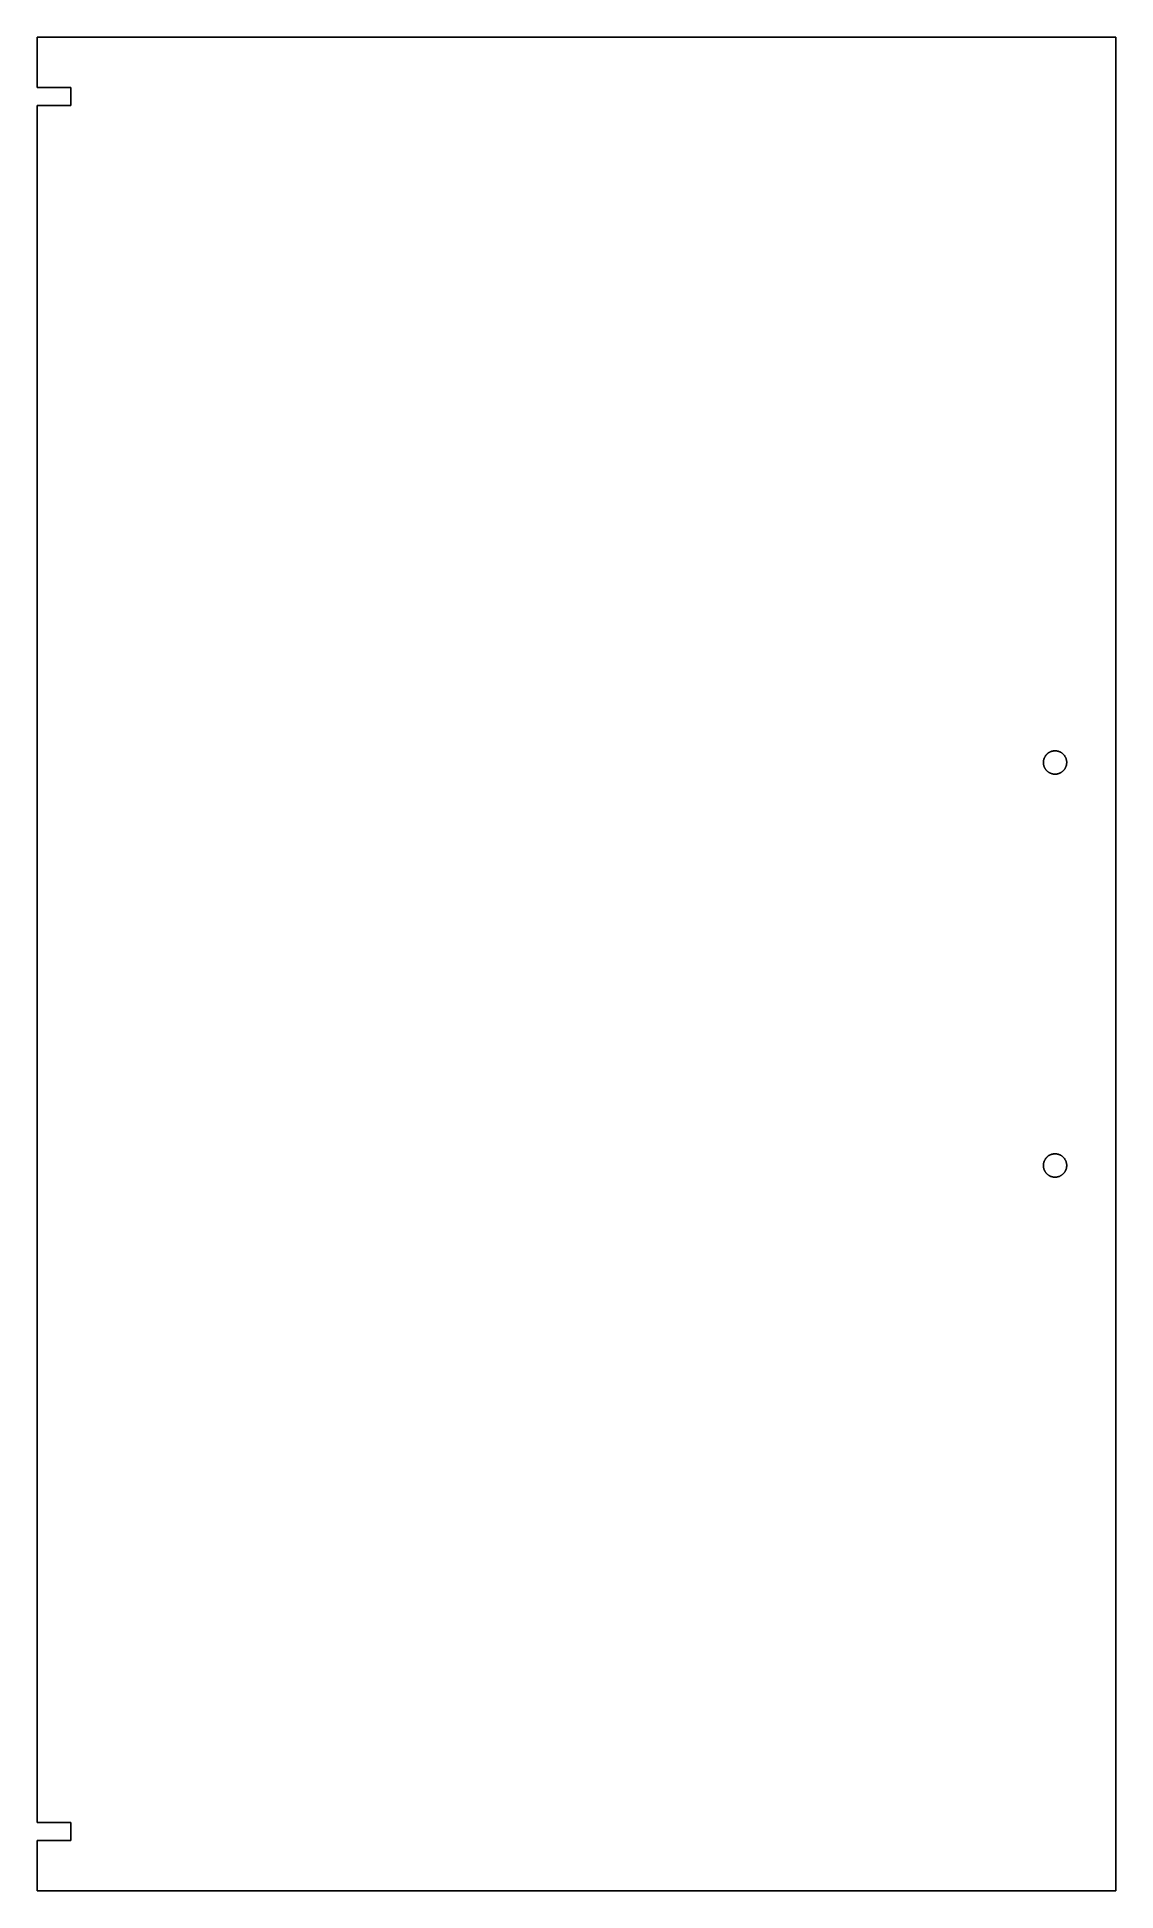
# Model space of a CAD drawing. Extents: x 0 to 254, y 437 to 874.
import ezdxf

# ---------------------------------------------------------------- set-up
doc = ezdxf.new("R2010")
doc.units = 0

msp = doc.modelspace()

# ---------------------------------------------------------------- linework, layer by layer
at = {"layer": 'Layer 1'}
for p, q in [((254.3, 874), (0, 874)), ((0, 874), (0, 862.1)), ((254.3, 437), (254.3, 874)), ((0, 862.1), (7.995, 862.1)), ((7.995, 862.1), (7.995, 857.9)), ((7.995, 857.9), (0, 857.9)), ((0, 857.9), (0.002, 655.547)), ((237.249, 703.521), (237.27, 703.619)), ((237.27, 703.619), (237.294, 703.716)), ((237.294, 703.716), (237.313, 703.781)), ((237.313, 703.781), (237.322, 703.812)), ((237.322, 703.812), (237.353, 703.907)), ((237.353, 703.907), (237.388, 704)), ((237.388, 704), (237.426, 704.093)), ((237.426, 704.093), (237.429, 704.1)), ((237.429, 704.1), (237.467, 704.184)), ((237.467, 704.184), (237.512, 704.273)), ((237.512, 704.273), (237.56, 704.361)), ((237.56, 704.361), (237.611, 704.447)), ((237.611, 704.447), (237.665, 704.531)), ((237.665, 704.531), (237.722, 704.613)), ((237.722, 704.613), (237.782, 704.693)), ((237.782, 704.693), (237.833, 704.755)), ((237.833, 704.755), (237.845, 704.77)), ((237.845, 704.77), (237.91, 704.845)), ((237.91, 704.845), (237.979, 704.918)), ((237.979, 704.918), (238.05, 704.988)), ((238.05, 704.988), (238.123, 705.056)), ((238.123, 705.056), (238.199, 705.121)), ((238.199, 705.121), (238.277, 705.183)), ((238.277, 705.183), (238.328, 705.221)), ((238.328, 705.221), (238.358, 705.243)), ((238.358, 705.243), (238.44, 705.299)), ((238.44, 705.299), (238.525, 705.352)), ((238.525, 705.352), (238.598, 705.395)), ((238.598, 705.395), (238.611, 705.402)), ((238.611, 705.402), (238.699, 705.45)), ((238.699, 705.45), (238.789, 705.493)), ((238.789, 705.493), (238.88, 705.534)), ((238.88, 705.534), (238.973, 705.571)), ((238.973, 705.571), (239.067, 705.605)), ((239.067, 705.605), (239.162, 705.635)), ((239.162, 705.635), (239.258, 705.662)), ((239.258, 705.662), (239.356, 705.685)), ((239.356, 705.685), (239.453, 705.705)), ((239.453, 705.705), (239.552, 705.722)), ((239.552, 705.722), (239.651, 705.734)), ((239.651, 705.734), (239.751, 705.743)), ((239.751, 705.743), (239.791, 705.745)), ((239.791, 705.745), (239.85, 705.749)), ((239.85, 705.749), (239.95, 705.75)), ((239.95, 705.75), (240.05, 705.749)), ((240.05, 705.749), (240.15, 705.743)), ((240.15, 705.743), (240.249, 705.734)), ((240.249, 705.734), (240.349, 705.721)), ((240.349, 705.721), (240.447, 705.705)), ((240.447, 705.705), (240.545, 705.685)), ((240.545, 705.685), (240.642, 705.662)), ((240.642, 705.662), (240.738, 705.635)), ((240.738, 705.635), (240.789, 705.619)), ((240.789, 705.619), (240.833, 705.605)), ((240.833, 705.605), (240.927, 705.571)), ((240.927, 705.571), (241.02, 705.534)), ((241.02, 705.534), (241.111, 705.493)), ((241.111, 705.493), (241.201, 705.449)), ((241.201, 705.449), (241.227, 705.435)), ((241.227, 705.435), (241.289, 705.402)), ((241.289, 705.402), (241.375, 705.352)), ((241.375, 705.352), (241.46, 705.299)), ((241.46, 705.299), (241.491, 705.277)), ((241.491, 705.277), (241.543, 705.242)), ((241.543, 705.242), (241.623, 705.183)), ((241.623, 705.183), (241.701, 705.121)), ((241.701, 705.121), (241.777, 705.056)), ((241.777, 705.056), (241.85, 704.989)), ((241.85, 704.989), (241.921, 704.918)), ((241.921, 704.918), (241.963, 704.873)), ((241.963, 704.873), (241.99, 704.845)), ((241.99, 704.845), (242.055, 704.77)), ((242.055, 704.77), (242.118, 704.692)), ((242.118, 704.692), (242.178, 704.613)), ((242.178, 704.613), (242.235, 704.531)), ((242.235, 704.531), (242.289, 704.447)), ((242.289, 704.447), (242.34, 704.361)), ((242.34, 704.361), (242.356, 704.331)), ((242.356, 704.331), (242.388, 704.273)), ((242.388, 704.273), (242.411, 704.227)), ((242.411, 704.227), (242.433, 704.183)), ((242.433, 704.183), (242.474, 704.093)), ((242.474, 704.093), (242.512, 704)), ((242.512, 704), (242.547, 703.907)), ((242.547, 703.907), (242.578, 703.812)), ((242.578, 703.812), (242.606, 703.716)), ((242.606, 703.716), (242.63, 703.619)), ((242.63, 703.619), (242.64, 703.571)), ((242.64, 703.571), (242.651, 703.521)), ((237.2, 703.025), (237.202, 703.125)), ((237.201, 702.925), (237.2, 703.025)), ((237.202, 702.889), (237.201, 702.925)), ((237.202, 703.125), (237.209, 703.225)), ((237.205, 702.825), (237.202, 702.889)), ((237.211, 702.756), (237.205, 702.825)), ((237.209, 703.225), (237.219, 703.324)), ((237.213, 702.726), (237.211, 702.756)), ((237.225, 702.627), (237.213, 702.726)), ((237.219, 703.326), (237.232, 703.423)), ((237.219, 703.324), (237.219, 703.326)), ((237.24, 702.528), (237.225, 702.627)), ((237.232, 703.423), (237.249, 703.521)), ((237.254, 702.457), (237.24, 702.528)), ((237.259, 702.43), (237.254, 702.457)), ((237.28, 702.34), (237.259, 702.43)), ((237.282, 702.333), (237.28, 702.34)), ((237.306, 702.242), (237.282, 702.333)), ((237.308, 702.236), (237.306, 702.242)), ((237.337, 702.141), (237.308, 702.236)), ((237.37, 702.046), (237.337, 702.141)), ((237.406, 701.954), (237.37, 702.046)), ((237.446, 701.861), (237.406, 701.954)), ((237.489, 701.771), (237.446, 701.861)), ((237.535, 701.683), (237.489, 701.771)), ((237.585, 701.596), (237.535, 701.683)), ((237.637, 701.511), (237.585, 701.596)), ((237.693, 701.428), (237.637, 701.511)), ((237.751, 701.347), (237.693, 701.428)), ((237.813, 701.268), (237.751, 701.347)), ((237.877, 701.192), (237.813, 701.268)), ((237.944, 701.118), (237.877, 701.192)), ((237.99, 701.071), (237.944, 701.118)), ((238.014, 701.046), (237.99, 701.071)), ((238.086, 700.977), (238.014, 701.046)), ((238.161, 700.911), (238.086, 700.977)), ((238.238, 700.847), (238.161, 700.911)), ((238.317, 700.787), (238.238, 700.847)), ((238.399, 700.729), (238.317, 700.787)), ((238.408, 700.723), (238.399, 700.729)), ((238.482, 700.674), (238.408, 700.723)), ((238.568, 700.622), (238.482, 700.674)), ((238.655, 700.574), (238.568, 700.622)), ((238.743, 700.528), (238.655, 700.574)), ((238.834, 700.486), (238.743, 700.528)), ((238.926, 700.447), (238.834, 700.486)), ((239.02, 700.412), (238.926, 700.447)), ((239.114, 700.38), (239.02, 700.412)), ((239.177, 700.361), (239.114, 700.38)), ((239.21, 700.351), (239.177, 700.361)), ((239.306, 700.326), (239.21, 700.351)), ((239.404, 700.304), (239.306, 700.326)), ((239.502, 700.286), (239.404, 700.304)), ((239.601, 700.272), (239.502, 700.286)), ((239.701, 700.261), (239.601, 700.272)), ((239.8, 700.254), (239.701, 700.261)), ((239.9, 700.25), (239.8, 700.254)), ((240, 700.25), (239.9, 700.25)), ((240.099, 700.254), (240, 700.25)), ((240.186, 700.26), (240.099, 700.254)), ((240.199, 700.261), (240.186, 700.26)), ((240.299, 700.272), (240.199, 700.261)), ((240.398, 700.286), (240.299, 700.272)), ((240.496, 700.304), (240.398, 700.286)), ((240.593, 700.326), (240.496, 700.304)), ((240.69, 700.351), (240.593, 700.326)), ((240.786, 700.38), (240.69, 700.351)), ((240.88, 700.412), (240.786, 700.38)), ((240.971, 700.446), (240.88, 700.412)), ((240.973, 700.447), (240.971, 700.446)), ((241.066, 700.486), (240.973, 700.447)), ((241.156, 700.528), (241.066, 700.486)), ((241.209, 700.555), (241.156, 700.528)), ((241.245, 700.573), (241.209, 700.555)), ((241.293, 700.6), (241.245, 700.573)), ((241.332, 700.622), (241.293, 700.6)), ((241.418, 700.674), (241.332, 700.622)), ((241.501, 700.729), (241.418, 700.674)), ((241.583, 700.787), (241.501, 700.729)), ((241.662, 700.847), (241.583, 700.787)), ((241.739, 700.911), (241.662, 700.847)), ((241.814, 700.977), (241.739, 700.911)), ((241.886, 701.046), (241.814, 700.977)), ((241.956, 701.118), (241.886, 701.046)), ((242.022, 701.192), (241.956, 701.118)), ((242.087, 701.268), (242.022, 701.192)), ((242.14, 701.336), (242.087, 701.268)), ((242.148, 701.347), (242.14, 701.336)), ((242.207, 701.428), (242.148, 701.347)), ((242.262, 701.511), (242.207, 701.428)), ((242.315, 701.596), (242.262, 701.511)), ((242.345, 701.648), (242.315, 701.596)), ((242.364, 701.683), (242.345, 701.648)), ((242.411, 701.771), (242.364, 701.683)), ((242.454, 701.861), (242.411, 701.771)), ((242.494, 701.953), (242.454, 701.861)), ((242.53, 702.046), (242.494, 701.953)), ((242.563, 702.14), (242.53, 702.046)), ((242.592, 702.236), (242.563, 702.14)), ((242.618, 702.332), (242.592, 702.236)), ((242.641, 702.43), (242.618, 702.332)), ((242.66, 702.528), (242.641, 702.43)), ((242.651, 703.521), (242.657, 703.483)), ((242.657, 703.483), (242.668, 703.423)), ((242.675, 702.626), (242.66, 702.528)), ((242.668, 703.423), (242.681, 703.324)), ((242.687, 702.726), (242.675, 702.626)), ((242.681, 703.324), (242.691, 703.224)), ((242.695, 702.825), (242.687, 702.726)), ((242.691, 703.224), (242.698, 703.125)), ((242.699, 702.925), (242.695, 702.825)), ((242.698, 703.125), (242.7, 703.025)), ((242.7, 703.025), (242.699, 702.925)), ((0.002, 655.547), (0, 453.1)), ((237.2, 608.025), (237.202, 608.125)), ((237.201, 607.925), (237.2, 608.025)), ((237.202, 607.887), (237.201, 607.925)), ((237.202, 608.125), (237.209, 608.225)), ((237.205, 607.825), (237.202, 607.887)), ((237.212, 607.744), (237.205, 607.825)), ((237.209, 608.225), (237.219, 608.324)), ((237.213, 607.726), (237.212, 607.744)), ((237.225, 607.627), (237.213, 607.726)), ((237.219, 608.324), (237.221, 608.338)), ((237.221, 608.338), (237.232, 608.423)), ((237.24, 607.528), (237.225, 607.627)), ((237.232, 608.423), (237.249, 608.521)), ((237.249, 607.482), (237.24, 607.528)), ((237.249, 608.521), (237.27, 608.619)), ((237.259, 607.43), (237.249, 607.482)), ((237.27, 608.619), (237.294, 608.716)), ((237.294, 608.716), (237.305, 608.753)), ((237.305, 608.753), (237.322, 608.812)), ((237.322, 608.812), (237.353, 608.907)), ((237.353, 608.907), (237.388, 609)), ((237.388, 609), (237.426, 609.093)), ((237.426, 609.093), (237.444, 609.132)), ((237.444, 609.132), (237.467, 609.184)), ((237.467, 609.184), (237.512, 609.273)), ((237.512, 609.273), (237.56, 609.361)), ((237.56, 609.361), (237.611, 609.447)), ((237.611, 609.447), (237.665, 609.531)), ((237.665, 609.531), (237.722, 609.613)), ((237.722, 609.613), (237.782, 609.693)), ((237.782, 609.693), (237.833, 609.755)), ((237.833, 609.755), (237.845, 609.77)), ((237.845, 609.77), (237.91, 609.845)), ((237.91, 609.845), (237.979, 609.918)), ((237.979, 609.918), (238.05, 609.988)), ((238.05, 609.988), (238.123, 610.056)), ((238.123, 610.056), (238.181, 610.106)), ((238.181, 610.106), (238.199, 610.121)), ((238.199, 610.121), (238.278, 610.184)), ((238.278, 610.184), (238.358, 610.243)), ((238.358, 610.243), (238.44, 610.299)), ((238.44, 610.299), (238.525, 610.352)), ((238.525, 610.352), (238.611, 610.402)), ((238.611, 610.402), (238.699, 610.45)), ((238.699, 610.45), (238.732, 610.466)), ((238.732, 610.466), (238.789, 610.493)), ((238.789, 610.493), (238.88, 610.534)), ((238.88, 610.534), (238.973, 610.571)), ((238.973, 610.571), (239.067, 610.605)), ((239.067, 610.605), (239.162, 610.635)), ((239.162, 610.635), (239.258, 610.662)), ((239.258, 610.662), (239.355, 610.685)), ((239.355, 610.685), (239.453, 610.705)), ((239.453, 610.705), (239.552, 610.722)), ((239.552, 610.722), (239.558, 610.722)), ((239.558, 610.722), (239.651, 610.734)), ((239.651, 610.734), (239.669, 610.736)), ((239.669, 610.736), (239.751, 610.743)), ((239.751, 610.743), (239.791, 610.745)), ((239.791, 610.745), (239.85, 610.749)), ((239.85, 610.749), (239.95, 610.75)), ((239.95, 610.75), (240.05, 610.749)), ((240.05, 610.749), (240.15, 610.743)), ((240.15, 610.743), (240.175, 610.741)), ((240.175, 610.741), (240.249, 610.734)), ((240.249, 610.734), (240.349, 610.721)), ((240.349, 610.721), (240.447, 610.705)), ((240.447, 610.705), (240.545, 610.685)), ((240.545, 610.685), (240.642, 610.662)), ((240.642, 610.662), (240.656, 610.658)), ((240.656, 610.658), (240.738, 610.635)), ((240.738, 610.635), (240.756, 610.629)), ((240.756, 610.629), (240.833, 610.605)), ((240.833, 610.605), (240.844, 610.601)), ((240.844, 610.601), (240.927, 610.571)), ((240.927, 610.571), (241.02, 610.534)), ((241.02, 610.534), (241.111, 610.493)), ((241.111, 610.493), (241.201, 610.449)), ((241.201, 610.449), (241.289, 610.402)), ((241.289, 610.402), (241.375, 610.352)), ((241.375, 610.352), (241.46, 610.299)), ((241.46, 610.299), (241.542, 610.243)), ((241.542, 610.243), (241.599, 610.201)), ((241.599, 610.201), (241.623, 610.183)), ((241.623, 610.183), (241.687, 610.132)), ((241.687, 610.132), (241.701, 610.121)), ((241.701, 610.121), (241.777, 610.056)), ((241.777, 610.056), (241.85, 609.989)), ((241.85, 609.989), (241.921, 609.918)), ((241.921, 609.918), (241.926, 609.913)), ((241.926, 609.913), (241.99, 609.845)), ((241.99, 609.845), (242.055, 609.77)), ((242.055, 609.77), (242.118, 609.692)), ((242.118, 609.692), (242.178, 609.613)), ((242.178, 609.613), (242.235, 609.531)), ((242.235, 609.531), (242.289, 609.447)), ((242.289, 609.447), (242.34, 609.361)), ((242.34, 609.361), (242.346, 609.351)), ((242.346, 609.351), (242.388, 609.273)), ((242.388, 609.273), (242.397, 609.254)), ((242.397, 609.254), (242.433, 609.183)), ((242.433, 609.183), (242.474, 609.093)), ((242.474, 609.093), (242.512, 609)), ((242.512, 609), (242.547, 608.907)), ((242.547, 608.907), (242.578, 608.812)), ((242.578, 608.812), (242.606, 608.716)), ((242.606, 608.716), (242.63, 608.619)), ((242.63, 608.619), (242.645, 608.55)), ((242.66, 607.528), (242.641, 607.43)), ((242.645, 608.55), (242.651, 608.521)), ((242.651, 608.521), (242.658, 608.478)), ((242.658, 608.478), (242.668, 608.423)), ((242.675, 607.626), (242.66, 607.528)), ((242.668, 608.423), (242.681, 608.324)), ((242.687, 607.726), (242.675, 607.626)), ((242.681, 608.324), (242.691, 608.224)), ((242.695, 607.825), (242.687, 607.726)), ((242.691, 608.224), (242.698, 608.125)), ((242.699, 607.925), (242.695, 607.825)), ((242.698, 608.125), (242.7, 608.025)), ((242.7, 608.025), (242.699, 607.925)), ((237.275, 607.362), (237.259, 607.43)), ((237.282, 607.333), (237.275, 607.362)), ((237.306, 607.244), (237.282, 607.333)), ((237.308, 607.236), (237.306, 607.244)), ((237.337, 607.141), (237.308, 607.236)), ((237.37, 607.046), (237.337, 607.141)), ((237.406, 606.954), (237.37, 607.046)), ((237.446, 606.862), (237.406, 606.954)), ((237.461, 606.831), (237.446, 606.862)), ((237.489, 606.771), (237.461, 606.831)), ((237.513, 606.725), (237.489, 606.771)), ((237.535, 606.683), (237.513, 606.725)), ((237.585, 606.596), (237.535, 606.683)), ((237.637, 606.511), (237.585, 606.596)), ((237.693, 606.428), (237.637, 606.511)), ((237.751, 606.347), (237.693, 606.428)), ((237.813, 606.268), (237.751, 606.347)), ((237.877, 606.192), (237.813, 606.268)), ((237.944, 606.118), (237.877, 606.192)), ((238.014, 606.046), (237.944, 606.118)), ((238.086, 605.977), (238.014, 606.046)), ((238.161, 605.911), (238.086, 605.977)), ((238.165, 605.908), (238.161, 605.911)), ((238.238, 605.847), (238.165, 605.908)), ((238.317, 605.787), (238.238, 605.847)), ((238.399, 605.729), (238.317, 605.787)), ((238.408, 605.723), (238.399, 605.729)), ((238.482, 605.674), (238.408, 605.723)), ((238.568, 605.622), (238.482, 605.674)), ((238.655, 605.574), (238.568, 605.622)), ((238.744, 605.528), (238.655, 605.574)), ((238.834, 605.486), (238.744, 605.528)), ((238.926, 605.447), (238.834, 605.486)), ((239.02, 605.412), (238.926, 605.447)), ((239.114, 605.38), (239.02, 605.412)), ((239.21, 605.351), (239.114, 605.38)), ((239.306, 605.326), (239.21, 605.351)), ((239.404, 605.304), (239.306, 605.326)), ((239.503, 605.286), (239.404, 605.304)), ((239.601, 605.272), (239.503, 605.286)), ((239.701, 605.261), (239.601, 605.272)), ((239.8, 605.254), (239.701, 605.261)), ((239.9, 605.25), (239.8, 605.254)), ((240, 605.25), (239.9, 605.25)), ((240.1, 605.254), (240, 605.25)), ((240.199, 605.261), (240.1, 605.254)), ((240.299, 605.272), (240.199, 605.261)), ((240.398, 605.286), (240.299, 605.272)), ((240.427, 605.292), (240.398, 605.286)), ((240.496, 605.304), (240.427, 605.292)), ((240.57, 605.321), (240.496, 605.304)), ((240.593, 605.326), (240.57, 605.321)), ((240.69, 605.351), (240.593, 605.326)), ((240.786, 605.38), (240.69, 605.351)), ((240.88, 605.412), (240.786, 605.38)), ((240.973, 605.447), (240.88, 605.412)), ((241.066, 605.486), (240.973, 605.447)), ((241.156, 605.528), (241.066, 605.486)), ((241.233, 605.567), (241.156, 605.528)), ((241.245, 605.573), (241.233, 605.567)), ((241.304, 605.606), (241.245, 605.573)), ((241.332, 605.622), (241.304, 605.606)), ((241.384, 605.654), (241.332, 605.622)), ((241.418, 605.674), (241.384, 605.654)), ((241.501, 605.729), (241.418, 605.674)), ((241.583, 605.786), (241.501, 605.729)), ((241.662, 605.847), (241.583, 605.786)), ((241.739, 605.911), (241.662, 605.847)), ((241.814, 605.977), (241.739, 605.911)), ((241.886, 606.046), (241.814, 605.977)), ((241.956, 606.118), (241.886, 606.046)), ((242.023, 606.192), (241.956, 606.118)), ((242.087, 606.268), (242.023, 606.192)), ((242.148, 606.347), (242.087, 606.268)), ((242.207, 606.428), (242.148, 606.347)), ((242.262, 606.511), (242.207, 606.428)), ((242.315, 606.596), (242.262, 606.511)), ((242.317, 606.599), (242.315, 606.596)), ((242.364, 606.683), (242.317, 606.599)), ((242.411, 606.771), (242.364, 606.683)), ((242.454, 606.861), (242.411, 606.771)), ((242.493, 606.953), (242.454, 606.861)), ((242.502, 606.974), (242.493, 606.953)), ((242.53, 607.046), (242.502, 606.974)), ((242.543, 607.083), (242.53, 607.046)), ((242.563, 607.14), (242.543, 607.083)), ((242.592, 607.236), (242.563, 607.14)), ((242.618, 607.332), (242.592, 607.236)), ((242.641, 607.43), (242.618, 607.332)), ((0, 453.1), (7.995, 453.1)), ((7.995, 453.1), (7.995, 448.9)), ((7.995, 448.9), (0, 448.9)), ((0, 448.9), (0, 437)), ((0, 437), (254.3, 437))]:
    msp.add_line(p, q, dxfattribs=at)

doc.saveas('drawing.dxf')
